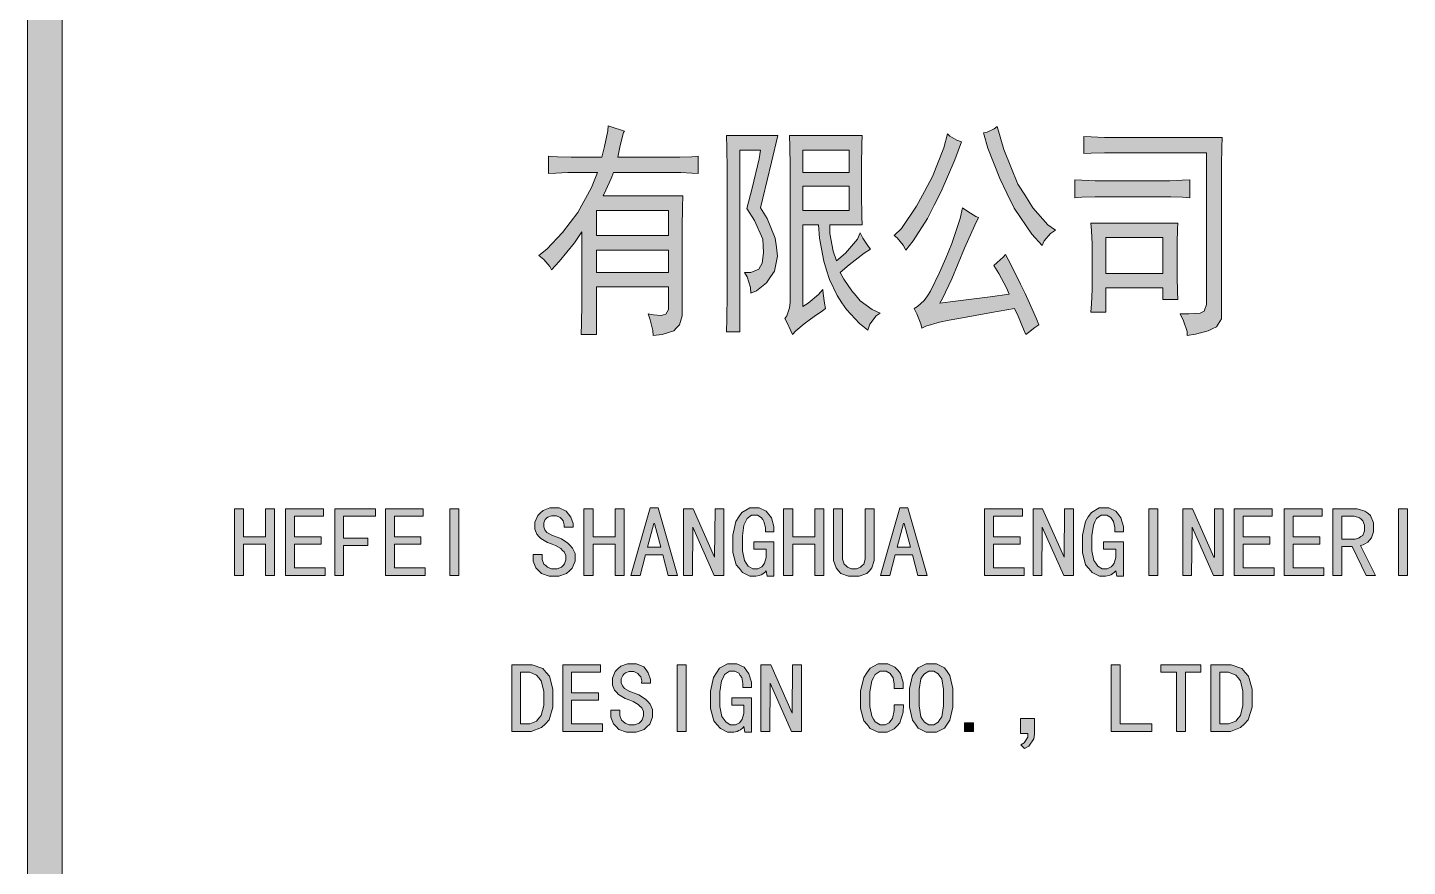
# Model space of a CAD drawing. Header units: millimetres. Extents: x -4415 to 173792, y -78716 to 47289.
# Drawn here: x 160225 to 168553, y 31471 to 36533 of the extents above; entities that cross this region are included whole.
import ezdxf

# ---------------------------------------------------------------- set-up
doc = ezdxf.new("R2010")
doc.units = ezdxf.units.MM

msp = doc.modelspace()

# ---------------------------------------------------------------- hatches: boundary and pattern name
h = msp.add_hatch(color=0)
h.dxf.hatch_style = 2
h.paths.add_polyline_path([(160434.1, -75715.9), (160224.8, -75715.9), (160224.8, 44288.1), (160434.1, 44288.1)])
h = msp.add_hatch(color=0)
h.paths.add_polyline_path([(163310, 35158), (163358.3, 35195.6), (163452.8, 35295.4), (163499, 35356.6), (163545.1, 35417.8), (163627.8, 35568.1), (163665.4, 35658.2), (163515.1, 35658.2), (163486.1, 35658.2), (163413.1, 35655), (163369.1, 35652.9), (163369.1, 35755.9), (163423.8, 35752.7), (163505.4, 35750.6), (163532.3, 35750.6), (163691.1, 35750.6), (163707.2, 35815), (163726.6, 35910.5), (163728.7, 35940.6), (163759.8, 35929.8), (163810.3, 35913.7), (163828.5, 35908.4), (163822.1, 35899.8), (163801.7, 35821.4), (163786.7, 35750.6), (164125.9, 35750.6), (164161.3, 35750.6), (164234.3, 35752.7), (164271.9, 35755.9), (164271.9, 35652.9), (164234.3, 35655), (164167.8, 35658.2), (164137.7, 35658.2), (163762, 35658.2), (163747, 35622.8), (163715.8, 35552), (163699.7, 35516.5), (164179.6, 35516.5), (164177.4, 35448.9), (164175.3, 35326.5), (164175.3, 35271.8), (164175.3, 34831.7), (164175.3, 34794.1), (164159.2, 34738.3), (164142, 34721.1), (164125.9, 34702.8), (164055, 34680.3), (164000.3, 34674.9), (163998.1, 34703.9), (163983.1, 34769.4), (163971.3, 34804.8), (164002.4, 34799.5), (164048.6, 34796.2), (164062.6, 34799.5), (164077.6, 34802.7), (164092.6, 34831.7), (164092.6, 34859.6), (164092.6, 34968), (163657.9, 34968), (163657.9, 34680.3), (163565.5, 34680.3), (163567.7, 34747.9), (163569.8, 34864.9), (163569.8, 34913.2), (163569.8, 35299.7), (163525.8, 35234.2), (163433.5, 35120.4), (163386.3, 35071), (163377.7, 35090.4), (163340.1, 35133.3)])
h.paths.add_polyline_path([(164092.6, 35277.2), (164092.6, 35429.6), (163657.9, 35429.6), (163657.9, 35277.2)])
h.paths.add_polyline_path([(164092.6, 35054.9), (164092.6, 35190.2), (163657.9, 35190.2), (163657.9, 35054.9)])
h = msp.add_hatch(color=0)
h.dxf.hatch_style = 2
h.paths.add_polyline_path([(166077.5, 35935.2), (166117.2, 35796.7), (166202, 35587.4), (166247.1, 35516.5), (166292.2, 35445.7), (166382.4, 35342.6), (166428.5, 35310.4), (166399.6, 35291.1), (166359.8, 35245), (166349.1, 35218.1), (166286.8, 35285.7), (166179.5, 35443.5), (166135.5, 35532.6), (166092.5, 35622.8), (166020.6, 35804.2), (165993.8, 35896.6), (166017.4, 35901.9), (166058.2, 35921.3)])
h = msp.add_hatch(color=0)
h.dxf.hatch_style = 2
h.paths.add_polyline_path([(164752.8, 35880.5), (164715.2, 35720.5), (164662.6, 35502.6), (164647.6, 35445.7), (164689.5, 35381.3), (164737.8, 35261.1), (164744.2, 35207.4), (164750.7, 35152.6), (164732.4, 35062.5), (164708.8, 35028.1), (164684.1, 34992.7), (164625.1, 34943.3), (164589.6, 34929.3), (164587.5, 34964.8), (164568.2, 35028.1), (164552.1, 35054.9), (164589.6, 35054.9), (164638, 35074.3), (164647.6, 35092.5), (164658.3, 35111.8), (164666.9, 35173), (164664.8, 35214.9), (164662.6, 35256.8), (164612.2, 35369.5), (164565, 35440.3), (164598.2, 35562.7), (164640.1, 35739.8), (164647.6, 35793.5), (164523.1, 35793.5), (164523.1, 34696.4), (164443.6, 34696.4), (164445.8, 34772.6), (164447.9, 34921.8), (164447.9, 34994.8), (164447.9, 35630.3), (164447.9, 35679.7), (164445.8, 35804.2), (164443.6, 35880.5)])
h = msp.add_hatch(color=0)
h.paths.add_polyline_path([(165262.7, 35880.5), (165260.6, 35832.2), (165258.4, 35695.8), (165258.4, 35608.9), (165258.4, 35525.1), (165260.6, 35392), (165262.7, 35342.6), (165066.3, 35342.6), (165066.3, 35291.1), (165086.7, 35182.7), (165108.1, 35125.8), (165161.8, 35172), (165233.7, 35255.7), (165249.8, 35294.3), (165267, 35261.1), (165298.2, 35212.7), (165312.1, 35195.6), (165274.5, 35172), (165183.3, 35101.1), (165128.5, 35054.9), (165152.2, 35014.2), (165199.4, 34943.3), (165225.2, 34913.2), (165249.8, 34883.2), (165322.8, 34831.7), (165371.2, 34810.2), (165346.5, 34794.1), (165308.9, 34742.6), (165296, 34707.1), (165245.6, 34747.9), (165167.2, 34830.6), (165139.3, 34872.4), (165111.4, 34915.4), (165065.2, 35013.1), (165047, 35068.9), (165029.8, 35123.6), (165005.1, 35261.1), (164998.6, 35342.6), (164903.1, 35342.6), (164903.1, 34848.8), (164936.4, 34870.3), (164997.6, 34921.8), (165024.4, 34951.9), (165026.6, 34927.2), (165035.1, 34870.3), (165040.5, 34837), (165022.3, 34824.1), (164972.9, 34788.7), (164942.8, 34767.2), (164912.8, 34744.7), (164861.2, 34701.8), (164840.8, 34680.3), (164832.3, 34701.8), (164808.6, 34750.1), (164794.7, 34778), (164806.5, 34794.1), (164823.7, 34842.4), (164828, 34875.7), (164828, 35642.1), (164828, 35695.8), (164825.8, 35815), (164823.7, 35880.5)])
h.paths.add_polyline_path([(165183.3, 35429.6), (165183.3, 35576.7), (164903.1, 35576.7), (164903.1, 35429.6)])
h.paths.add_polyline_path([(165183.3, 35658.2), (165183.3, 35793.5), (164903.1, 35793.5), (164903.1, 35658.2)])
h = msp.add_hatch(color=0)
h.dxf.hatch_style = 2
h.paths.add_polyline_path([(165860.7, 35842.9), (165820.9, 35734.5), (165739.4, 35543.4), (165697.5, 35461.8), (165655.6, 35381.3), (165569.7, 35245), (165525.7, 35190.2), (165508.6, 35220.3), (165473.1, 35264.3), (165454.9, 35277.2), (165498.9, 35321.2), (165590.1, 35454.3), (165638.5, 35543.4), (165686.8, 35633.6), (165755.5, 35807.5), (165776.9, 35891.2), (165790.9, 35878.3), (165832.8, 35853.6)])
h = msp.add_hatch(color=0)
h.dxf.hatch_style = 2
h.paths.add_polyline_path([(167435.5, 35869.7), (167433.3, 35809.6), (167431.2, 35704.4), (167431.2, 35658.2), (167431.2, 34810.2), (167430.1, 34774.8), (167401.1, 34727.5), (167375.4, 34715.7), (167349.6, 34702.8), (167273.4, 34682.4), (167222.9, 34674.9), (167222.9, 34698.5), (167201.5, 34764), (167181.1, 34804.8), (167234.7, 34804.8), (167302.4, 34810.2), (167314.2, 34815.6), (167327.1, 34820.9), (167339.9, 34861.7), (167339.9, 34897.1), (167339.9, 35777.4), (166763.5, 35777.4), (166724.8, 35777.4), (166644.3, 35775.3), (166600.3, 35772), (166600.3, 35875.1), (166644.3, 35872.9), (166723.8, 35869.7), (166759.2, 35869.7)])
h = msp.add_hatch(color=0)
h.dxf.hatch_style = 2
h.paths.add_polyline_path([(167093, 35608.9), (167119.9, 35608.9), (167193.9, 35612.1), (167239, 35614.2), (167239, 35505.8), (167196.1, 35509), (167124.2, 35511.2), (167097.3, 35511.2), (166708.7, 35511.2), (166669, 35511.2), (166587.4, 35509), (166545.6, 35505.8), (166545.6, 35614.2), (166587.4, 35612.1), (166669, 35608.9), (166708.7, 35608.9)])
h = msp.add_hatch(color=0)
h.dxf.hatch_style = 2
h.paths.add_polyline_path([(166148.4, 34924), (166132.3, 34962.6), (166086.1, 35049.6), (166057.1, 35097.9), (166077.5, 35115.1), (166112.9, 35147.3), (166128, 35163.4), (166159.1, 35103.3), (166217.1, 34985.2), (166245, 34927.2), (166271.8, 34869.2), (166313.7, 34774.8), (166328.7, 34739.3), (166305.1, 34723.2), (166265.4, 34693.2), (166249.3, 34680.3), (166236.4, 34712.5), (166203.1, 34790.9), (166181.6, 34837), (166042.1, 34813.4), (165844.6, 34778), (165786.6, 34767.2), (165729.7, 34755.4), (165647, 34731.8), (165622.3, 34717.9), (165615.9, 34744.7), (165592.3, 34804.8), (165576.2, 34837), (165596.6, 34848.8), (165636.3, 34886.4), (165655.6, 34913.2), (165673.9, 34941.2), (165729.7, 35054.9), (165766.2, 35141.9), (165802.7, 35228.8), (165854.2, 35381.3), (165868.2, 35445.7), (165900.4, 35422.1), (165947.6, 35392), (165964.8, 35386.7), (165941.2, 35340.5), (165880, 35202), (165841.3, 35108.6), (165802.7, 35016.3), (165746.9, 34897.1), (165730.8, 34870.3), (165826.3, 34881), (166035.6, 34907.9)])
h = msp.add_hatch(color=0)
h.paths.add_polyline_path([(167168.2, 35353.4), (167166, 35315.8), (167163.9, 35234.2), (167163.9, 35190.2), (167163.9, 35071), (167163.9, 35028.1), (167166, 34937.9), (167168.2, 34891.8), (167076.9, 34891.8), (167076.9, 34962.6), (166733.4, 34962.6), (166733.4, 34815.6), (166642.2, 34815.6), (166646.5, 34864.9), (166649.7, 34951.9), (166649.7, 34989.5), (166649.7, 35190.2), (166649.7, 35225.6), (166646.5, 35307.2), (166642.2, 35353.4)])
h.paths.add_polyline_path([(167076.9, 35049.6), (167076.9, 35266.4), (166733.4, 35266.4), (166733.4, 35049.6)])
h = msp.add_hatch(color=0)
h.dxf.hatch_style = 2
h.paths.add_polyline_path([(161715.9, 33226.8), (161661.1, 33226.8), (161661.1, 33414.6), (161527, 33414.6), (161527, 33226.8), (161473.3, 33226.8), (161473.3, 33629.3), (161527, 33629.3), (161527, 33459.7), (161661.1, 33459.7), (161661.1, 33629.3), (161715.9, 33629.3)])
h = msp.add_hatch(color=0)
h.dxf.hatch_style = 2
h.paths.add_polyline_path([(162021.8, 33226.8), (161781.4, 33226.8), (161781.4, 33629.3), (162010, 33629.3), (162010, 33584.3), (161836.1, 33584.3), (161836.1, 33459.7), (161996.1, 33459.7), (161996.1, 33414.6), (161836.1, 33414.6), (161836.1, 33271.9), (162021.8, 33271.9)])
h = msp.add_hatch(color=0)
h.dxf.hatch_style = 2
h.paths.add_polyline_path([(162325.6, 33584.3), (162132.4, 33584.3), (162132.4, 33452.2), (162278.4, 33452.2), (162278.4, 33408.2), (162132.4, 33408.2), (162132.4, 33226.8), (162078.7, 33226.8), (162078.7, 33629.3), (162325.6, 33629.3)])
h = msp.add_hatch(color=0)
h.dxf.hatch_style = 2
h.paths.add_polyline_path([(162624.1, 33226.8), (162384.7, 33226.8), (162384.7, 33629.3), (162612.3, 33629.3), (162612.3, 33584.3), (162438.4, 33584.3), (162438.4, 33459.7), (162598.3, 33459.7), (162598.3, 33414.6), (162438.4, 33414.6), (162438.4, 33271.9), (162624.1, 33271.9)])
h = msp.add_hatch(color=0)
h.dxf.hatch_style = 2
h.paths.add_polyline_path([(162827, 33226.8), (162773.3, 33226.8), (162773.3, 33629.3), (162827, 33629.3)])
h = msp.add_hatch(color=0)
h.dxf.hatch_style = 2
h.paths.add_polyline_path([(163529, 33339.5), (163529, 33312.7), (163511.9, 33269.7), (163494.7, 33253.6), (163477.5, 33237.5), (163431.3, 33221.4), (163401.3, 33221.4), (163372.3, 33221.4), (163326.1, 33238.6), (163310, 33254.7), (163292.9, 33271.9), (163276.8, 33312.7), (163276.8, 33337.3), (163276.8, 33353.5), (163330.4, 33353.5), (163330.4, 33339.5), (163330.4, 33322.3), (163341.2, 33294.4), (163351.9, 33285.8), (163362.6, 33276.2), (163387.3, 33266.5), (163401.3, 33266.5), (163420.6, 33266.5), (163447.4, 33276.2), (163457.1, 33286.9), (163465.7, 33296.6), (163474.3, 33321.2), (163474.3, 33335.2), (163474.3, 33347), (163463.5, 33368.5), (163452.8, 33378.1), (163443.2, 33388.9), (163412, 33407.1), (163391.6, 33414.6), (163363.7, 33425.4), (163322.9, 33449), (163311.1, 33461.9), (163298.2, 33474.8), (163286.4, 33505.9), (163286.4, 33523.1), (163286.4, 33547.8), (163303.6, 33588.5), (163320.8, 33603.6), (163336.9, 33618.6), (163377.7, 33633.6), (163401.3, 33633.6), (163432.4, 33633.6), (163476.4, 33615.4), (163489.3, 33597.1), (163503.3, 33578.9), (163517.2, 33540.2), (163517.2, 33518.8), (163462.5, 33518.8), (163463.5, 33531.7), (163457.1, 33555.3), (163448.5, 33566), (163439.9, 33576.7), (163416.3, 33586.4), (163401.3, 33586.4), (163387.3, 33586.4), (163364.8, 33578.9), (163357.3, 33571.4), (163348.7, 33563.9), (163340.1, 33543.5), (163340.1, 33530.6), (163340.1, 33519.8), (163346.5, 33501.6), (163353, 33494.1), (163359.4, 33486.6), (163393.8, 33468.3), (163420.6, 33457.6), (163446.4, 33446.8), (163486.1, 33421.1), (163500, 33407.1), (163514, 33392.1), (163529, 33358.8)])
h = msp.add_hatch(color=0)
h.dxf.hatch_style = 2
h.paths.add_polyline_path([(163825.3, 33226.8), (163771.6, 33226.8), (163771.6, 33414.6), (163637.5, 33414.6), (163637.5, 33226.8), (163582.7, 33226.8), (163582.7, 33629.3), (163637.5, 33629.3), (163637.5, 33459.7), (163771.6, 33459.7), (163771.6, 33629.3), (163825.3, 33629.3)])
h = msp.add_hatch(color=0)
h.paths.add_polyline_path([(164147.4, 33226.8), (164091.5, 33226.8), (164058.3, 33351.3), (163955.2, 33351.3), (163921.9, 33226.8), (163865, 33226.8), (163983.1, 33633.6), (164030.4, 33633.6)])
h.paths.add_polyline_path([(164046.5, 33396.4), (164008.9, 33540.2), (164004.6, 33540.2), (163967, 33396.4)])
h = msp.add_hatch(color=0)
h.dxf.hatch_style = 2
h.paths.add_polyline_path([(164427.5, 33226.8), (164369.6, 33226.8), (164239.7, 33518.8), (164237.5, 33226.8), (164182.8, 33226.8), (164182.8, 33629.3), (164241.8, 33629.3), (164371.7, 33337.3), (164373.9, 33629.3), (164427.5, 33629.3)])
h = msp.add_hatch(color=0)
h.dxf.hatch_style = 2
h.paths.add_polyline_path([(164729.2, 33221.4), (164689.5, 33221.4), (164682, 33254.7), (164677.7, 33248.2), (164662.6, 33236.4), (164653, 33231.1), (164643.3, 33226.8), (164620.8, 33221.4), (164609, 33221.4), (164584.3, 33221.4), (164540.3, 33245), (164520.9, 33267.6), (164501.6, 33291.2), (164482.3, 33364.2), (164482.3, 33414.6), (164482.3, 33470.5), (164499.5, 33553.1), (164517.7, 33580), (164534.9, 33606.8), (164583.2, 33633.6), (164614.3, 33633.6), (164641.2, 33633.6), (164683, 33614.3), (164699.1, 33593.9), (164714.2, 33573.5), (164729.2, 33522), (164729.2, 33489.8), (164677.7, 33489.8), (164677.7, 33515.5), (164669.1, 33552), (164661.6, 33564.9), (164653, 33576.7), (164629.4, 33589.6), (164614.3, 33589.6), (164595, 33589.6), (164567.1, 33570.3), (164557.4, 33549.9), (164547.8, 33530.6), (164539.2, 33465.1), (164539.2, 33420), (164539.2, 33376), (164551, 33315.9), (164562.8, 33299.8), (164573.5, 33282.6), (164601.5, 33266.5), (164616.5, 33266.5), (164631.5, 33266.5), (164656.2, 33278.3), (164664.8, 33289), (164673.4, 33299.8), (164682, 33335.2), (164682, 33358.8), (164682, 33384.6), (164609, 33384.6), (164609, 33428.6), (164729.2, 33428.6)])
h = msp.add_hatch(color=0)
h.dxf.hatch_style = 2
h.paths.add_polyline_path([(165030.9, 33226.8), (164977.2, 33226.8), (164977.2, 33414.6), (164843, 33414.6), (164843, 33226.8), (164788.2, 33226.8), (164788.2, 33629.3), (164843, 33629.3), (164843, 33459.7), (164977.2, 33459.7), (164977.2, 33629.3), (165030.9, 33629.3)])
h = msp.add_hatch(color=0)
h.dxf.hatch_style = 2
h.paths.add_polyline_path([(165334.7, 33344.9), (165334.7, 33315.9), (165319.6, 33271.9), (165305.7, 33254.7), (165290.6, 33238.6), (165243.4, 33221.4), (165212.3, 33221.4), (165180.1, 33221.4), (165133.9, 33238.6), (165118.9, 33254.7), (165104.9, 33271.9), (165089.9, 33315.9), (165089.9, 33344.9), (165089.9, 33629.3), (165143.6, 33629.3), (165143.6, 33344.9), (165143.6, 33324.5), (165153.2, 33294.4), (165162.9, 33285.8), (165172.6, 33276.2), (165197.2, 33266.5), (165212.3, 33266.5), (165227.3, 33266.5), (165252, 33276.2), (165261.7, 33285.8), (165271.3, 33294.4), (165279.9, 33324.5), (165279.9, 33344.9), (165279.9, 33629.3), (165334.7, 33629.3)])
h = msp.add_hatch(color=0)
h.paths.add_polyline_path([(165654.6, 33226.8), (165598.7, 33226.8), (165565.5, 33351.3), (165461.3, 33351.3), (165429.1, 33226.8), (165372.2, 33226.8), (165490.3, 33633.6), (165537.5, 33633.6)])
h.paths.add_polyline_path([(165553.6, 33396.4), (165516.1, 33540.2), (165510.7, 33540.2), (165473.1, 33396.4)])
h = msp.add_hatch(color=0)
h.dxf.hatch_style = 2
h.paths.add_polyline_path([(166240.7, 33226.8), (166001.3, 33226.8), (166001.3, 33629.3), (166228.9, 33629.3), (166228.9, 33584.3), (166055, 33584.3), (166055, 33459.7), (166214.9, 33459.7), (166214.9, 33414.6), (166055, 33414.6), (166055, 33271.9), (166240.7, 33271.9)])
h = msp.add_hatch(color=0)
h.dxf.hatch_style = 2
h.paths.add_polyline_path([(166538, 33226.8), (166479, 33226.8), (166349.1, 33518.8), (166347, 33226.8), (166293.3, 33226.8), (166293.3, 33629.3), (166351.3, 33629.3), (166481.1, 33337.3), (166483.3, 33629.3), (166538, 33629.3)])
h = msp.add_hatch(color=0)
h.dxf.hatch_style = 2
h.paths.add_polyline_path([(166838.6, 33221.4), (166798.9, 33221.4), (166792.5, 33254.7), (166787.1, 33248.2), (166773.1, 33236.4), (166762.4, 33231.1), (166752.7, 33226.8), (166731.3, 33221.4), (166719.5, 33221.4), (166694.8, 33221.4), (166649.7, 33245), (166630.4, 33267.6), (166611, 33291.2), (166591.7, 33364.2), (166591.7, 33414.6), (166591.7, 33470.5), (166610, 33553.1), (166627.1, 33580), (166645.4, 33606.8), (166692.6, 33633.6), (166723.8, 33633.6), (166750.6, 33633.6), (166793.5, 33614.3), (166808.6, 33593.9), (166823.6, 33573.5), (166838.6, 33522), (166838.6, 33489.8), (166787.1, 33489.8), (166787.1, 33515.5), (166779.6, 33552), (166771, 33564.9), (166762.4, 33576.7), (166738.8, 33589.6), (166723.8, 33589.6), (166704.4, 33589.6), (166676.5, 33570.3), (166666.9, 33549.9), (166658.3, 33530.6), (166648.6, 33465.1), (166648.6, 33420), (166648.6, 33376), (166660.4, 33315.9), (166672.2, 33299.8), (166684, 33282.6), (166710.9, 33266.5), (166725.9, 33266.5), (166740.9, 33266.5), (166765.6, 33278.3), (166774.2, 33289), (166782.8, 33299.8), (166792.5, 33335.2), (166792.5, 33358.8), (166792.5, 33384.6), (166719.5, 33384.6), (166719.5, 33428.6), (166838.6, 33428.6)])
h = msp.add_hatch(color=0)
h.dxf.hatch_style = 2
h.paths.add_polyline_path([(167045.8, 33226.8), (166992.1, 33226.8), (166992.1, 33629.3), (167045.8, 33629.3)])
h = msp.add_hatch(color=0)
h.dxf.hatch_style = 2
h.paths.add_polyline_path([(167441.9, 33226.8), (167382.9, 33226.8), (167253, 33518.8), (167250.8, 33226.8), (167197.2, 33226.8), (167197.2, 33629.3), (167256.2, 33629.3), (167385, 33337.3), (167388.3, 33337.3), (167388.3, 33629.3), (167441.9, 33629.3)])
h = msp.add_hatch(color=0)
h.dxf.hatch_style = 2
h.paths.add_polyline_path([(167747.9, 33226.8), (167507.4, 33226.8), (167507.4, 33629.3), (167736.1, 33629.3), (167736.1, 33584.3), (167562.2, 33584.3), (167562.2, 33459.7), (167722.1, 33459.7), (167722.1, 33414.6), (167562.2, 33414.6), (167562.2, 33271.9), (167747.9, 33271.9)])
h = msp.add_hatch(color=0)
h.dxf.hatch_style = 2
h.paths.add_polyline_path([(168049.5, 33226.8), (167809.1, 33226.8), (167809.1, 33629.3), (168037.7, 33629.3), (168037.7, 33584.3), (167863.8, 33584.3), (167863.8, 33459.7), (168023.8, 33459.7), (168023.8, 33414.6), (167863.8, 33414.6), (167863.8, 33271.9), (168049.5, 33271.9)])
h = msp.add_hatch(color=0)
h.paths.add_polyline_path([(168359.8, 33226.8), (168303.9, 33226.8), (168219.1, 33400.7), (168157.9, 33400.7), (168157.9, 33226.8), (168103.2, 33226.8), (168103.2, 33629.3), (168221.3, 33629.3), (168249.2, 33629.3), (168295.4, 33615.4), (168313.6, 33602.5), (168330.8, 33588.5), (168348, 33544.5), (168348, 33513.4), (168348, 33489.8), (168336.1, 33453.3), (168324.3, 33440.4), (168313.6, 33427.5), (168285.7, 33411.4), (168270.7, 33408.2)])
h.paths.add_polyline_path([(168294.3, 33513.4), (168294.3, 33530.6), (168284.6, 33556.3), (168273.9, 33566), (168264.2, 33574.6), (168232, 33584.3), (168209.5, 33584.3), (168157.9, 33584.3), (168157.9, 33445.8), (168223.4, 33445.8), (168237.4, 33445.8), (168262.1, 33453.3), (168272.8, 33460.8), (168283.5, 33468.3), (168294.3, 33495.2)])
h = msp.add_hatch(color=0)
h.dxf.hatch_style = 2
h.paths.add_polyline_path([(168553, 33226.8), (168499.3, 33226.8), (168499.3, 33629.3), (168553, 33629.3)])
h = msp.add_hatch(color=0)
h.paths.add_polyline_path([(163395.9, 32486.1), (163395.9, 32431.3), (163373.4, 32355.1), (163349.8, 32331.5), (163327.2, 32308.9), (163265, 32285.3), (163226.3, 32285.3), (163146.9, 32285.3), (163146.9, 32687.9), (163226.3, 32687.9), (163270.3, 32687.9), (163334.7, 32664.3), (163355.1, 32641.7), (163375.5, 32618.1), (163395.9, 32539.7)])
h.paths.add_polyline_path([(163340.1, 32486.1), (163340.1, 32529), (163325.1, 32590.2), (163311.1, 32608.4), (163297.2, 32625.6), (163255.3, 32643.9), (163226.3, 32643.9), (163200.5, 32643.9), (163200.5, 32330.4), (163226.3, 32330.4), (163255.3, 32330.4), (163297.2, 32347.6), (163311.1, 32364.8), (163325.1, 32381.9), (163340.1, 32442.1)])
h = msp.add_hatch(color=0)
h.dxf.hatch_style = 2
h.paths.add_polyline_path([(163695.4, 32285.3), (163455, 32285.3), (163455, 32687.9), (163683.6, 32687.9), (163683.6, 32643.9), (163508.6, 32643.9), (163508.6, 32518.3), (163669.7, 32518.3), (163669.7, 32474.3), (163508.6, 32474.3), (163508.6, 32330.4), (163695.4, 32330.4)])
h = msp.add_hatch(color=0)
h.dxf.hatch_style = 2
h.paths.add_polyline_path([(163996, 32399.1), (163996, 32371.2), (163979.9, 32328.3), (163962.7, 32313.2), (163945.5, 32297.1), (163898.3, 32281), (163869.3, 32281), (163840.3, 32281), (163794.2, 32297.1), (163777, 32314.3), (163760.9, 32330.4), (163744.8, 32371.2), (163744.8, 32395.9), (163744.8, 32413.1), (163798.5, 32413.1), (163798.5, 32399.1), (163798.5, 32380.9), (163809.2, 32354), (163819.9, 32344.4), (163830.7, 32334.7), (163855.4, 32326.1), (163869.3, 32326.1), (163888.7, 32326.1), (163915.5, 32335.8), (163925.2, 32345.4), (163933.7, 32356.2), (163942.3, 32379.8), (163942.3, 32393.7), (163942.3, 32405.6), (163931.6, 32427), (163920.9, 32437.8), (163910.1, 32447.4), (163880.1, 32465.7), (163859.7, 32474.3), (163831.8, 32485), (163791, 32508.6), (163779.2, 32521.5), (163766.3, 32534.4), (163754.5, 32564.4), (163754.5, 32582.7), (163754.5, 32607.4), (163770.6, 32647.1), (163787.7, 32662.1), (163804.9, 32678.2), (163845.7, 32693.3), (163869.3, 32693.3), (163900.5, 32693.3), (163944.5, 32675), (163957.4, 32656.8), (163971.3, 32638.5), (163985.3, 32598.8), (163985.3, 32577.3), (163930.5, 32577.3), (163931.6, 32590.2), (163925.2, 32613.8), (163916.6, 32624.5), (163908, 32635.3), (163884.4, 32646), (163869.3, 32646), (163855.4, 32646), (163832.8, 32638.5), (163824.2, 32631), (163816.7, 32623.5), (163808.1, 32602), (163808.1, 32589.1), (163808.1, 32578.4), (163814.6, 32560.1), (163821, 32552.6), (163827.5, 32545.1), (163860.7, 32526.9), (163888.7, 32516.1), (163914.4, 32505.4), (163954.1, 32480.7), (163968.1, 32465.7), (163982, 32450.6), (163996, 32417.4)])
h = msp.add_hatch(color=0)
h.dxf.hatch_style = 2
h.paths.add_polyline_path([(164198.9, 32285.3), (164145.2, 32285.3), (164145.2, 32687.9), (164198.9, 32687.9)])
h = msp.add_hatch(color=0)
h.dxf.hatch_style = 2
h.paths.add_polyline_path([(164595, 32281), (164554.2, 32281), (164547.8, 32314.3), (164542.4, 32306.8), (164528.5, 32295), (164517.7, 32290.7), (164508.1, 32285.3), (164486.6, 32281), (164474.8, 32281), (164450.1, 32281), (164406.1, 32303.6), (164385.7, 32327.2), (164366.4, 32349.7), (164347, 32423.8), (164347, 32474.3), (164347, 32529), (164365.3, 32611.7), (164382.5, 32638.5), (164400.7, 32666.4), (164449, 32693.3), (164479.1, 32693.3), (164505.9, 32693.3), (164548.9, 32672.9), (164563.9, 32653.5), (164578.9, 32633.1), (164595, 32581.6), (164595, 32549.4), (164542.4, 32549.4), (164542.4, 32574.1), (164534.9, 32611.7), (164526.3, 32623.5), (164517.7, 32636.4), (164494.1, 32648.2), (164479.1, 32648.2), (164460.8, 32648.2), (164431.8, 32628.8), (164422.2, 32609.5), (164413.6, 32590.2), (164403.9, 32524.7), (164403.9, 32478.6), (164403.9, 32435.6), (164415.7, 32375.5), (164427.5, 32358.3), (164439.4, 32342.2), (164466.2, 32326.1), (164481.2, 32326.1), (164497.3, 32326.1), (164520.9, 32336.9), (164529.5, 32347.6), (164538.1, 32359.4), (164547.8, 32393.7), (164547.8, 32417.4), (164547.8, 32443.1), (164474.8, 32443.1), (164474.8, 32488.2), (164595, 32488.2)])
h = msp.add_hatch(color=0)
h.dxf.hatch_style = 2
h.paths.add_polyline_path([(164895.6, 32285.3), (164836.5, 32285.3), (164707.7, 32577.3), (164705.6, 32285.3), (164650.8, 32285.3), (164650.8, 32687.9), (164709.9, 32687.9), (164839.8, 32395.9), (164841.9, 32687.9), (164895.6, 32687.9)])
h = msp.add_hatch(color=0)
h.dxf.hatch_style = 2
h.paths.add_polyline_path([(165510.7, 32445.3), (165509.6, 32401.3), (165490.3, 32337.9), (165473.1, 32318.6), (165454.9, 32300.4), (165413, 32281), (165388.3, 32281), (165359.3, 32281), (165311, 32303.6), (165291.7, 32327.2), (165271.3, 32349.7), (165252, 32423.8), (165252, 32474.3), (165252, 32529), (165271.3, 32611.7), (165290.6, 32638.5), (165310, 32666.4), (165359.3, 32693.3), (165390.5, 32693.3), (165416.2, 32693.3), (165459.2, 32673.9), (165476.4, 32654.6), (165493.5, 32635.3), (165509.6, 32580.5), (165508.6, 32545.1), (165456, 32545.1), (165456, 32570.9), (165448.4, 32609.5), (165439.9, 32622.4), (165431.3, 32635.3), (165406.6, 32648.2), (165390.5, 32648.2), (165371.2, 32648.2), (165341.1, 32628.8), (165330.4, 32609.5), (165319.6, 32590.2), (165307.8, 32524.7), (165307.8, 32478.6), (165307.8, 32436.7), (165319.6, 32376.6), (165330.4, 32359.4), (165341.1, 32343.3), (165370.1, 32326.1), (165388.3, 32326.1), (165401.2, 32326.1), (165424.8, 32337.9), (165435.6, 32350.8), (165445.2, 32362.6), (165456, 32410.9), (165456, 32445.3)])
h = msp.add_hatch(color=0)
h.paths.add_polyline_path([(165809.1, 32488.2), (165809.1, 32432.4), (165792, 32353), (165775.9, 32329.3), (165758.7, 32304.6), (165710.4, 32281), (165680.3, 32281), (165649.2, 32281), (165600.9, 32304.6), (165583.7, 32329.3), (165565.5, 32353), (165548.3, 32432.4), (165548.3, 32488.2), (165548.3, 32544), (165565.5, 32622.4), (165583.7, 32646), (165600.9, 32669.6), (165649.2, 32693.3), (165680.3, 32693.3), (165710.4, 32693.3), (165758.7, 32669.6), (165775.9, 32646), (165792, 32622.4), (165809.1, 32544)])
h.paths.add_polyline_path([(165753.3, 32488.2), (165753.3, 32537.6), (165742.6, 32602), (165731.8, 32618.1), (165721.1, 32633.1), (165695.3, 32648.2), (165680.3, 32648.2), (165664.2, 32648.2), (165638.5, 32633.1), (165626.6, 32618.1), (165615.9, 32602), (165605.2, 32537.6), (165605.2, 32488.2), (165605.2, 32438.8), (165615.9, 32373.3), (165626.6, 32357.2), (165638.5, 32341.1), (165664.2, 32326.1), (165680.3, 32326.1), (165695.3, 32326.1), (165721.1, 32341.1), (165731.8, 32357.2), (165742.6, 32373.3), (165753.3, 32438.8)])
h = msp.add_hatch(color=0)
h.dxf.hatch_style = 2
h.paths.add_polyline_path([(167010.4, 32285.3), (166765.6, 32285.3), (166765.6, 32687.9), (166819.3, 32687.9), (166819.3, 32330.4), (167010.4, 32330.4)])
h = msp.add_hatch(color=0)
h.dxf.hatch_style = 2
h.paths.add_polyline_path([(167306.7, 32643.9), (167213.3, 32643.9), (167213.3, 32285.3), (167158.5, 32285.3), (167158.5, 32643.9), (167064.1, 32643.9), (167064.1, 32687.9), (167306.7, 32687.9)])
h = msp.add_hatch(color=0)
h.paths.add_polyline_path([(167615.8, 32486.1), (167615.8, 32431.3), (167592.2, 32355.1), (167569.7, 32331.5), (167546.1, 32308.9), (167484.9, 32285.3), (167446.2, 32285.3), (167365.7, 32285.3), (167365.7, 32687.9), (167446.2, 32687.9), (167489.2, 32687.9), (167553.6, 32664.3), (167574, 32641.7), (167594.4, 32618.1), (167615.8, 32539.7)])
h.paths.add_polyline_path([(167558.9, 32486.1), (167558.9, 32529), (167545, 32590.2), (167531, 32608.4), (167517.1, 32625.6), (167474.1, 32643.9), (167446.2, 32643.9), (167420.5, 32643.9), (167420.5, 32330.4), (167446.2, 32330.4), (167474.1, 32330.4), (167517.1, 32347.6), (167531, 32364.8), (167545, 32381.9), (167558.9, 32442.1)])
h = msp.add_hatch(color=0)
h.dxf.hatch_style = 2
h.paths.add_polyline_path([(165934.7, 32285.3), (165880, 32285.3), (165880, 32337.9), (165934.7, 32337.9)])
h = msp.add_hatch(color=0)
h.dxf.hatch_style = 2
h.paths.add_polyline_path([(166217.1, 32363.7), (166301.9, 32363.7), (166301.9, 32269.2), (166297.6, 32240.2), (166268.6, 32196.2), (166242.8, 32182.3), (166219.2, 32203.7), (166240.7, 32215.5), (166261.1, 32249.9), (166261.1, 32273.5), (166217.1, 32273.5)])

# ---------------------------------------------------------------- linework, layer by layer
at = {"color": 0, "lineweight": 0}
for points in [[(160434.1, -75715.9), (160224.8, -75715.9), (160224.8, 44288.1), (160434.1, 44288.1)], [(163310, 35158), (163358.3, 35195.6), (163452.8, 35295.4), (163499, 35356.6), (163545.1, 35417.8), (163627.8, 35568.1), (163665.4, 35658.2), (163515.1, 35658.2), (163486.1, 35658.2), (163413.1, 35655), (163369.1, 35652.9), (163369.1, 35755.9), (163423.8, 35752.7), (163505.4, 35750.6), (163532.3, 35750.6), (163691.1, 35750.6), (163707.2, 35815), (163726.6, 35910.5), (163728.7, 35940.6), (163759.8, 35929.8), (163810.3, 35913.7), (163828.5, 35908.4), (163822.1, 35899.8), (163801.7, 35821.4), (163786.7, 35750.6), (164125.9, 35750.6), (164161.3, 35750.6), (164234.3, 35752.7), (164271.9, 35755.9), (164271.9, 35652.9), (164234.3, 35655), (164167.8, 35658.2), (164137.7, 35658.2), (163762, 35658.2), (163747, 35622.8), (163715.8, 35552), (163699.7, 35516.5), (164179.6, 35516.5), (164177.4, 35448.9), (164175.3, 35326.5), (164175.3, 35271.8), (164175.3, 34831.7), (164175.3, 34794.1), (164159.2, 34738.3), (164142, 34721.1), (164125.9, 34702.8), (164055, 34680.3), (164000.3, 34674.9), (163998.1, 34703.9), (163983.1, 34769.4), (163971.3, 34804.8), (164002.4, 34799.5), (164048.6, 34796.2), (164062.6, 34799.5), (164077.6, 34802.7), (164092.6, 34831.7), (164092.6, 34859.6), (164092.6, 34968), (163657.9, 34968), (163657.9, 34680.3), (163565.5, 34680.3), (163567.7, 34747.9), (163569.8, 34864.9), (163569.8, 34913.2), (163569.8, 35299.7), (163525.8, 35234.2), (163433.5, 35120.4), (163386.3, 35071), (163377.7, 35090.4), (163340.1, 35133.3)], [(166077.5, 35935.2), (166117.2, 35796.7), (166202, 35587.4), (166247.1, 35516.5), (166292.2, 35445.7), (166382.4, 35342.6), (166428.5, 35310.4), (166399.6, 35291.1), (166359.8, 35245), (166349.1, 35218.1), (166286.8, 35285.7), (166179.5, 35443.5), (166135.5, 35532.6), (166092.5, 35622.8), (166020.6, 35804.2), (165993.8, 35896.6), (166017.4, 35901.9), (166058.2, 35921.3)], [(164752.8, 35880.5), (164715.2, 35720.5), (164662.6, 35502.6), (164647.6, 35445.7), (164689.5, 35381.3), (164737.8, 35261.1), (164744.2, 35207.4), (164750.7, 35152.6), (164732.4, 35062.5), (164708.8, 35028.1), (164684.1, 34992.7), (164625.1, 34943.3), (164589.6, 34929.3), (164587.5, 34964.8), (164568.2, 35028.1), (164552.1, 35054.9), (164589.6, 35054.9), (164638, 35074.3), (164647.6, 35092.5), (164658.3, 35111.8), (164666.9, 35173), (164664.8, 35214.9), (164662.6, 35256.8), (164612.2, 35369.5), (164565, 35440.3), (164598.2, 35562.7), (164640.1, 35739.8), (164647.6, 35793.5), (164523.1, 35793.5), (164523.1, 34696.4), (164443.6, 34696.4), (164445.8, 34772.6), (164447.9, 34921.8), (164447.9, 34994.8), (164447.9, 35630.3), (164447.9, 35679.7), (164445.8, 35804.2), (164443.6, 35880.5)], [(165262.7, 35880.5), (165260.6, 35832.2), (165258.4, 35695.8), (165258.4, 35608.9), (165258.4, 35525.1), (165260.6, 35392), (165262.7, 35342.6), (165066.3, 35342.6), (165066.3, 35291.1), (165086.7, 35182.7), (165108.1, 35125.8), (165161.8, 35172), (165233.7, 35255.7), (165249.8, 35294.3), (165267, 35261.1), (165298.2, 35212.7), (165312.1, 35195.6), (165274.5, 35172), (165183.3, 35101.1), (165128.5, 35054.9), (165152.2, 35014.2), (165199.4, 34943.3), (165225.2, 34913.2), (165249.8, 34883.2), (165322.8, 34831.7), (165371.2, 34810.2), (165346.5, 34794.1), (165308.9, 34742.6), (165296, 34707.1), (165245.6, 34747.9), (165167.2, 34830.6), (165139.3, 34872.4), (165111.4, 34915.4), (165065.2, 35013.1), (165047, 35068.9), (165029.8, 35123.6), (165005.1, 35261.1), (164998.6, 35342.6), (164903.1, 35342.6), (164903.1, 34848.8), (164936.4, 34870.3), (164997.6, 34921.8), (165024.4, 34951.9), (165026.6, 34927.2), (165035.1, 34870.3), (165040.5, 34837), (165022.3, 34824.1), (164972.9, 34788.7), (164942.8, 34767.2), (164912.8, 34744.7), (164861.2, 34701.8), (164840.8, 34680.3), (164832.3, 34701.8), (164808.6, 34750.1), (164794.7, 34778), (164806.5, 34794.1), (164823.7, 34842.4), (164828, 34875.7), (164828, 35642.1), (164828, 35695.8), (164825.8, 35815), (164823.7, 35880.5)], [(165860.7, 35842.9), (165820.9, 35734.5), (165739.4, 35543.4), (165697.5, 35461.8), (165655.6, 35381.3), (165569.7, 35245), (165525.7, 35190.2), (165508.6, 35220.3), (165473.1, 35264.3), (165454.9, 35277.2), (165498.9, 35321.2), (165590.1, 35454.3), (165638.5, 35543.4), (165686.8, 35633.6), (165755.5, 35807.5), (165776.9, 35891.2), (165790.9, 35878.3), (165832.8, 35853.6)], [(167435.5, 35869.7), (167433.3, 35809.6), (167431.2, 35704.4), (167431.2, 35658.2), (167431.2, 34810.2), (167430.1, 34774.8), (167401.1, 34727.5), (167375.4, 34715.7), (167349.6, 34702.8), (167273.4, 34682.4), (167222.9, 34674.9), (167222.9, 34698.5), (167201.5, 34764), (167181.1, 34804.8), (167234.7, 34804.8), (167302.4, 34810.2), (167314.2, 34815.6), (167327.1, 34820.9), (167339.9, 34861.7), (167339.9, 34897.1), (167339.9, 35777.4), (166763.5, 35777.4), (166724.8, 35777.4), (166644.3, 35775.3), (166600.3, 35772), (166600.3, 35875.1), (166644.3, 35872.9), (166723.8, 35869.7), (166759.2, 35869.7)], [(165183.3, 35658.2), (165183.3, 35793.5), (164903.1, 35793.5), (164903.1, 35658.2)], [(165183.3, 35429.6), (165183.3, 35576.7), (164903.1, 35576.7), (164903.1, 35429.6)], [(167093, 35608.9), (167119.9, 35608.9), (167193.9, 35612.1), (167239, 35614.2), (167239, 35505.8), (167196.1, 35509), (167124.2, 35511.2), (167097.3, 35511.2), (166708.7, 35511.2), (166669, 35511.2), (166587.4, 35509), (166545.6, 35505.8), (166545.6, 35614.2), (166587.4, 35612.1), (166669, 35608.9), (166708.7, 35608.9)], [(164092.6, 35277.2), (164092.6, 35429.6), (163657.9, 35429.6), (163657.9, 35277.2)], [(166148.4, 34924), (166132.3, 34962.6), (166086.1, 35049.6), (166057.1, 35097.9), (166077.5, 35115.1), (166112.9, 35147.3), (166128, 35163.4), (166159.1, 35103.3), (166217.1, 34985.2), (166245, 34927.2), (166271.8, 34869.2), (166313.7, 34774.8), (166328.7, 34739.3), (166305.1, 34723.2), (166265.4, 34693.2), (166249.3, 34680.3), (166236.4, 34712.5), (166203.1, 34790.9), (166181.6, 34837), (166042.1, 34813.4), (165844.6, 34778), (165786.6, 34767.2), (165729.7, 34755.4), (165647, 34731.8), (165622.3, 34717.9), (165615.9, 34744.7), (165592.3, 34804.8), (165576.2, 34837), (165596.6, 34848.8), (165636.3, 34886.4), (165655.6, 34913.2), (165673.9, 34941.2), (165729.7, 35054.9), (165766.2, 35141.9), (165802.7, 35228.8), (165854.2, 35381.3), (165868.2, 35445.7), (165900.4, 35422.1), (165947.6, 35392), (165964.8, 35386.7), (165941.2, 35340.5), (165880, 35202), (165841.3, 35108.6), (165802.7, 35016.3), (165746.9, 34897.1), (165730.8, 34870.3), (165826.3, 34881), (166035.6, 34907.9)], [(167168.2, 35353.4), (167166, 35315.8), (167163.9, 35234.2), (167163.9, 35190.2), (167163.9, 35071), (167163.9, 35028.1), (167166, 34937.9), (167168.2, 34891.8), (167076.9, 34891.8), (167076.9, 34962.6), (166733.4, 34962.6), (166733.4, 34815.6), (166642.2, 34815.6), (166646.5, 34864.9), (166649.7, 34951.9), (166649.7, 34989.5), (166649.7, 35190.2), (166649.7, 35225.6), (166646.5, 35307.2), (166642.2, 35353.4)], [(167076.9, 35049.6), (167076.9, 35266.4), (166733.4, 35266.4), (166733.4, 35049.6)], [(164092.6, 35054.9), (164092.6, 35190.2), (163657.9, 35190.2), (163657.9, 35054.9)], [(161715.9, 33226.8), (161661.1, 33226.8), (161661.1, 33414.6), (161527, 33414.6), (161527, 33226.8), (161473.3, 33226.8), (161473.3, 33629.3), (161527, 33629.3), (161527, 33459.7), (161661.1, 33459.7), (161661.1, 33629.3), (161715.9, 33629.3)], [(162021.8, 33226.8), (161781.4, 33226.8), (161781.4, 33629.3), (162010, 33629.3), (162010, 33584.3), (161836.1, 33584.3), (161836.1, 33459.7), (161996.1, 33459.7), (161996.1, 33414.6), (161836.1, 33414.6), (161836.1, 33271.9), (162021.8, 33271.9)], [(162325.6, 33584.3), (162132.4, 33584.3), (162132.4, 33452.2), (162278.4, 33452.2), (162278.4, 33408.2), (162132.4, 33408.2), (162132.4, 33226.8), (162078.7, 33226.8), (162078.7, 33629.3), (162325.6, 33629.3)], [(162624.1, 33226.8), (162384.7, 33226.8), (162384.7, 33629.3), (162612.3, 33629.3), (162612.3, 33584.3), (162438.4, 33584.3), (162438.4, 33459.7), (162598.3, 33459.7), (162598.3, 33414.6), (162438.4, 33414.6), (162438.4, 33271.9), (162624.1, 33271.9)], [(162827, 33226.8), (162773.3, 33226.8), (162773.3, 33629.3), (162827, 33629.3)], [(163529, 33339.5), (163529, 33312.7), (163511.9, 33269.7), (163494.7, 33253.6), (163477.5, 33237.5), (163431.3, 33221.4), (163401.3, 33221.4), (163372.3, 33221.4), (163326.1, 33238.6), (163310, 33254.7), (163292.9, 33271.9), (163276.8, 33312.7), (163276.8, 33337.3), (163276.8, 33353.5), (163330.4, 33353.5), (163330.4, 33339.5), (163330.4, 33322.3), (163341.2, 33294.4), (163351.9, 33285.8), (163362.6, 33276.2), (163387.3, 33266.5), (163401.3, 33266.5), (163420.6, 33266.5), (163447.4, 33276.2), (163457.1, 33286.9), (163465.7, 33296.6), (163474.3, 33321.2), (163474.3, 33335.2), (163474.3, 33347), (163463.5, 33368.5), (163452.8, 33378.1), (163443.2, 33388.9), (163412, 33407.1), (163391.6, 33414.6), (163363.7, 33425.4), (163322.9, 33449), (163311.1, 33461.9), (163298.2, 33474.8), (163286.4, 33505.9), (163286.4, 33523.1), (163286.4, 33547.8), (163303.6, 33588.5), (163320.8, 33603.6), (163336.9, 33618.6), (163377.7, 33633.6), (163401.3, 33633.6), (163432.4, 33633.6), (163476.4, 33615.4), (163489.3, 33597.1), (163503.3, 33578.9), (163517.2, 33540.2), (163517.2, 33518.8), (163462.5, 33518.8), (163463.5, 33531.7), (163457.1, 33555.3), (163448.5, 33566), (163439.9, 33576.7), (163416.3, 33586.4), (163401.3, 33586.4), (163387.3, 33586.4), (163364.8, 33578.9), (163357.3, 33571.4), (163348.7, 33563.9), (163340.1, 33543.5), (163340.1, 33530.6), (163340.1, 33519.8), (163346.5, 33501.6), (163353, 33494.1), (163359.4, 33486.6), (163393.8, 33468.3), (163420.6, 33457.6), (163446.4, 33446.8), (163486.1, 33421.1), (163500, 33407.1), (163514, 33392.1), (163529, 33358.8)], [(163825.3, 33226.8), (163771.6, 33226.8), (163771.6, 33414.6), (163637.5, 33414.6), (163637.5, 33226.8), (163582.7, 33226.8), (163582.7, 33629.3), (163637.5, 33629.3), (163637.5, 33459.7), (163771.6, 33459.7), (163771.6, 33629.3), (163825.3, 33629.3)], [(164147.4, 33226.8), (164091.5, 33226.8), (164058.3, 33351.3), (163955.2, 33351.3), (163921.9, 33226.8), (163865, 33226.8), (163983.1, 33633.6), (164030.4, 33633.6)], [(164427.5, 33226.8), (164369.6, 33226.8), (164239.7, 33518.8), (164237.5, 33226.8), (164182.8, 33226.8), (164182.8, 33629.3), (164241.8, 33629.3), (164371.7, 33337.3), (164373.9, 33629.3), (164427.5, 33629.3)], [(164729.2, 33221.4), (164689.5, 33221.4), (164682, 33254.7), (164677.7, 33248.2), (164662.6, 33236.4), (164653, 33231.1), (164643.3, 33226.8), (164620.8, 33221.4), (164609, 33221.4), (164584.3, 33221.4), (164540.3, 33245), (164520.9, 33267.6), (164501.6, 33291.2), (164482.3, 33364.2), (164482.3, 33414.6), (164482.3, 33470.5), (164499.5, 33553.1), (164517.7, 33580), (164534.9, 33606.8), (164583.2, 33633.6), (164614.3, 33633.6), (164641.2, 33633.6), (164683, 33614.3), (164699.1, 33593.9), (164714.2, 33573.5), (164729.2, 33522), (164729.2, 33489.8), (164677.7, 33489.8), (164677.7, 33515.5), (164669.1, 33552), (164661.6, 33564.9), (164653, 33576.7), (164629.4, 33589.6), (164614.3, 33589.6), (164595, 33589.6), (164567.1, 33570.3), (164557.4, 33549.9), (164547.8, 33530.6), (164539.2, 33465.1), (164539.2, 33420), (164539.2, 33376), (164551, 33315.9), (164562.8, 33299.8), (164573.5, 33282.6), (164601.5, 33266.5), (164616.5, 33266.5), (164631.5, 33266.5), (164656.2, 33278.3), (164664.8, 33289), (164673.4, 33299.8), (164682, 33335.2), (164682, 33358.8), (164682, 33384.6), (164609, 33384.6), (164609, 33428.6), (164729.2, 33428.6)], [(165030.9, 33226.8), (164977.2, 33226.8), (164977.2, 33414.6), (164843, 33414.6), (164843, 33226.8), (164788.2, 33226.8), (164788.2, 33629.3), (164843, 33629.3), (164843, 33459.7), (164977.2, 33459.7), (164977.2, 33629.3), (165030.9, 33629.3)], [(165334.7, 33344.9), (165334.7, 33315.9), (165319.6, 33271.9), (165305.7, 33254.7), (165290.6, 33238.6), (165243.4, 33221.4), (165212.3, 33221.4), (165180.1, 33221.4), (165133.9, 33238.6), (165118.9, 33254.7), (165104.9, 33271.9), (165089.9, 33315.9), (165089.9, 33344.9), (165089.9, 33629.3), (165143.6, 33629.3), (165143.6, 33344.9), (165143.6, 33324.5), (165153.2, 33294.4), (165162.9, 33285.8), (165172.6, 33276.2), (165197.2, 33266.5), (165212.3, 33266.5), (165227.3, 33266.5), (165252, 33276.2), (165261.7, 33285.8), (165271.3, 33294.4), (165279.9, 33324.5), (165279.9, 33344.9), (165279.9, 33629.3), (165334.7, 33629.3)], [(165654.6, 33226.8), (165598.7, 33226.8), (165565.5, 33351.3), (165461.3, 33351.3), (165429.1, 33226.8), (165372.2, 33226.8), (165490.3, 33633.6), (165537.5, 33633.6)], [(166240.7, 33226.8), (166001.3, 33226.8), (166001.3, 33629.3), (166228.9, 33629.3), (166228.9, 33584.3), (166055, 33584.3), (166055, 33459.7), (166214.9, 33459.7), (166214.9, 33414.6), (166055, 33414.6), (166055, 33271.9), (166240.7, 33271.9)], [(166538, 33226.8), (166479, 33226.8), (166349.1, 33518.8), (166347, 33226.8), (166293.3, 33226.8), (166293.3, 33629.3), (166351.3, 33629.3), (166481.1, 33337.3), (166483.3, 33629.3), (166538, 33629.3)], [(166838.6, 33221.4), (166798.9, 33221.4), (166792.5, 33254.7), (166787.1, 33248.2), (166773.1, 33236.4), (166762.4, 33231.1), (166752.7, 33226.8), (166731.3, 33221.4), (166719.5, 33221.4), (166694.8, 33221.4), (166649.7, 33245), (166630.4, 33267.6), (166611, 33291.2), (166591.7, 33364.2), (166591.7, 33414.6), (166591.7, 33470.5), (166610, 33553.1), (166627.1, 33580), (166645.4, 33606.8), (166692.6, 33633.6), (166723.8, 33633.6), (166750.6, 33633.6), (166793.5, 33614.3), (166808.6, 33593.9), (166823.6, 33573.5), (166838.6, 33522), (166838.6, 33489.8), (166787.1, 33489.8), (166787.1, 33515.5), (166779.6, 33552), (166771, 33564.9), (166762.4, 33576.7), (166738.8, 33589.6), (166723.8, 33589.6), (166704.4, 33589.6), (166676.5, 33570.3), (166666.9, 33549.9), (166658.3, 33530.6), (166648.6, 33465.1), (166648.6, 33420), (166648.6, 33376), (166660.4, 33315.9), (166672.2, 33299.8), (166684, 33282.6), (166710.9, 33266.5), (166725.9, 33266.5), (166740.9, 33266.5), (166765.6, 33278.3), (166774.2, 33289), (166782.8, 33299.8), (166792.5, 33335.2), (166792.5, 33358.8), (166792.5, 33384.6), (166719.5, 33384.6), (166719.5, 33428.6), (166838.6, 33428.6)], [(167045.8, 33226.8), (166992.1, 33226.8), (166992.1, 33629.3), (167045.8, 33629.3)], [(167441.9, 33226.8), (167382.9, 33226.8), (167253, 33518.8), (167250.8, 33226.8), (167197.2, 33226.8), (167197.2, 33629.3), (167256.2, 33629.3), (167385, 33337.3), (167388.3, 33337.3), (167388.3, 33629.3), (167441.9, 33629.3)], [(167747.9, 33226.8), (167507.4, 33226.8), (167507.4, 33629.3), (167736.1, 33629.3), (167736.1, 33584.3), (167562.2, 33584.3), (167562.2, 33459.7), (167722.1, 33459.7), (167722.1, 33414.6), (167562.2, 33414.6), (167562.2, 33271.9), (167747.9, 33271.9)], [(168049.5, 33226.8), (167809.1, 33226.8), (167809.1, 33629.3), (168037.7, 33629.3), (168037.7, 33584.3), (167863.8, 33584.3), (167863.8, 33459.7), (168023.8, 33459.7), (168023.8, 33414.6), (167863.8, 33414.6), (167863.8, 33271.9), (168049.5, 33271.9)], [(168359.8, 33226.8), (168303.9, 33226.8), (168219.1, 33400.7), (168157.9, 33400.7), (168157.9, 33226.8), (168103.2, 33226.8), (168103.2, 33629.3), (168221.3, 33629.3), (168249.2, 33629.3), (168295.4, 33615.4), (168313.6, 33602.5), (168330.8, 33588.5), (168348, 33544.5), (168348, 33513.4), (168348, 33489.8), (168336.1, 33453.3), (168324.3, 33440.4), (168313.6, 33427.5), (168285.7, 33411.4), (168270.7, 33408.2)], [(168294.3, 33513.4), (168294.3, 33530.6), (168284.6, 33556.3), (168273.9, 33566), (168264.2, 33574.6), (168232, 33584.3), (168209.5, 33584.3), (168157.9, 33584.3), (168157.9, 33445.8), (168223.4, 33445.8), (168237.4, 33445.8), (168262.1, 33453.3), (168272.8, 33460.8), (168283.5, 33468.3), (168294.3, 33495.2)], [(168553, 33226.8), (168499.3, 33226.8), (168499.3, 33629.3), (168553, 33629.3)], [(164046.5, 33396.4), (164008.9, 33540.2), (164004.6, 33540.2), (163967, 33396.4)], [(165553.6, 33396.4), (165516.1, 33540.2), (165510.7, 33540.2), (165473.1, 33396.4)], [(163395.9, 32486.1), (163395.9, 32431.3), (163373.4, 32355.1), (163349.8, 32331.5), (163327.2, 32308.9), (163265, 32285.3), (163226.3, 32285.3), (163146.9, 32285.3), (163146.9, 32687.9), (163226.3, 32687.9), (163270.3, 32687.9), (163334.7, 32664.3), (163355.1, 32641.7), (163375.5, 32618.1), (163395.9, 32539.7)], [(163695.4, 32285.3), (163455, 32285.3), (163455, 32687.9), (163683.6, 32687.9), (163683.6, 32643.9), (163508.6, 32643.9), (163508.6, 32518.3), (163669.7, 32518.3), (163669.7, 32474.3), (163508.6, 32474.3), (163508.6, 32330.4), (163695.4, 32330.4)], [(163996, 32399.1), (163996, 32371.2), (163979.9, 32328.3), (163962.7, 32313.2), (163945.5, 32297.1), (163898.3, 32281), (163869.3, 32281), (163840.3, 32281), (163794.2, 32297.1), (163777, 32314.3), (163760.9, 32330.4), (163744.8, 32371.2), (163744.8, 32395.9), (163744.8, 32413.1), (163798.5, 32413.1), (163798.5, 32399.1), (163798.5, 32380.9), (163809.2, 32354), (163819.9, 32344.4), (163830.7, 32334.7), (163855.4, 32326.1), (163869.3, 32326.1), (163888.7, 32326.1), (163915.5, 32335.8), (163925.2, 32345.4), (163933.7, 32356.2), (163942.3, 32379.8), (163942.3, 32393.7), (163942.3, 32405.6), (163931.6, 32427), (163920.9, 32437.8), (163910.1, 32447.4), (163880.1, 32465.7), (163859.7, 32474.3), (163831.8, 32485), (163791, 32508.6), (163779.2, 32521.5), (163766.3, 32534.4), (163754.5, 32564.4), (163754.5, 32582.7), (163754.5, 32607.4), (163770.6, 32647.1), (163787.7, 32662.1), (163804.9, 32678.2), (163845.7, 32693.3), (163869.3, 32693.3), (163900.5, 32693.3), (163944.5, 32675), (163957.4, 32656.8), (163971.3, 32638.5), (163985.3, 32598.8), (163985.3, 32577.3), (163930.5, 32577.3), (163931.6, 32590.2), (163925.2, 32613.8), (163916.6, 32624.5), (163908, 32635.3), (163884.4, 32646), (163869.3, 32646), (163855.4, 32646), (163832.8, 32638.5), (163824.2, 32631), (163816.7, 32623.5), (163808.1, 32602), (163808.1, 32589.1), (163808.1, 32578.4), (163814.6, 32560.1), (163821, 32552.6), (163827.5, 32545.1), (163860.7, 32526.9), (163888.7, 32516.1), (163914.4, 32505.4), (163954.1, 32480.7), (163968.1, 32465.7), (163982, 32450.6), (163996, 32417.4)], [(164198.9, 32285.3), (164145.2, 32285.3), (164145.2, 32687.9), (164198.9, 32687.9)], [(164595, 32281), (164554.2, 32281), (164547.8, 32314.3), (164542.4, 32306.8), (164528.5, 32295), (164517.7, 32290.7), (164508.1, 32285.3), (164486.6, 32281), (164474.8, 32281), (164450.1, 32281), (164406.1, 32303.6), (164385.7, 32327.2), (164366.4, 32349.7), (164347, 32423.8), (164347, 32474.3), (164347, 32529), (164365.3, 32611.7), (164382.5, 32638.5), (164400.7, 32666.4), (164449, 32693.3), (164479.1, 32693.3), (164505.9, 32693.3), (164548.9, 32672.9), (164563.9, 32653.5), (164578.9, 32633.1), (164595, 32581.6), (164595, 32549.4), (164542.4, 32549.4), (164542.4, 32574.1), (164534.9, 32611.7), (164526.3, 32623.5), (164517.7, 32636.4), (164494.1, 32648.2), (164479.1, 32648.2), (164460.8, 32648.2), (164431.8, 32628.8), (164422.2, 32609.5), (164413.6, 32590.2), (164403.9, 32524.7), (164403.9, 32478.6), (164403.9, 32435.6), (164415.7, 32375.5), (164427.5, 32358.3), (164439.4, 32342.2), (164466.2, 32326.1), (164481.2, 32326.1), (164497.3, 32326.1), (164520.9, 32336.9), (164529.5, 32347.6), (164538.1, 32359.4), (164547.8, 32393.7), (164547.8, 32417.4), (164547.8, 32443.1), (164474.8, 32443.1), (164474.8, 32488.2), (164595, 32488.2)], [(164895.6, 32285.3), (164836.5, 32285.3), (164707.7, 32577.3), (164705.6, 32285.3), (164650.8, 32285.3), (164650.8, 32687.9), (164709.9, 32687.9), (164839.8, 32395.9), (164841.9, 32687.9), (164895.6, 32687.9)], [(165510.7, 32445.3), (165509.6, 32401.3), (165490.3, 32337.9), (165473.1, 32318.6), (165454.9, 32300.4), (165413, 32281), (165388.3, 32281), (165359.3, 32281), (165311, 32303.6), (165291.7, 32327.2), (165271.3, 32349.7), (165252, 32423.8), (165252, 32474.3), (165252, 32529), (165271.3, 32611.7), (165290.6, 32638.5), (165310, 32666.4), (165359.3, 32693.3), (165390.5, 32693.3), (165416.2, 32693.3), (165459.2, 32673.9), (165476.4, 32654.6), (165493.5, 32635.3), (165509.6, 32580.5), (165508.6, 32545.1), (165456, 32545.1), (165456, 32570.9), (165448.4, 32609.5), (165439.9, 32622.4), (165431.3, 32635.3), (165406.6, 32648.2), (165390.5, 32648.2), (165371.2, 32648.2), (165341.1, 32628.8), (165330.4, 32609.5), (165319.6, 32590.2), (165307.8, 32524.7), (165307.8, 32478.6), (165307.8, 32436.7), (165319.6, 32376.6), (165330.4, 32359.4), (165341.1, 32343.3), (165370.1, 32326.1), (165388.3, 32326.1), (165401.2, 32326.1), (165424.8, 32337.9), (165435.6, 32350.8), (165445.2, 32362.6), (165456, 32410.9), (165456, 32445.3)], [(165809.1, 32488.2), (165809.1, 32432.4), (165792, 32353), (165775.9, 32329.3), (165758.7, 32304.6), (165710.4, 32281), (165680.3, 32281), (165649.2, 32281), (165600.9, 32304.6), (165583.7, 32329.3), (165565.5, 32353), (165548.3, 32432.4), (165548.3, 32488.2), (165548.3, 32544), (165565.5, 32622.4), (165583.7, 32646), (165600.9, 32669.6), (165649.2, 32693.3), (165680.3, 32693.3), (165710.4, 32693.3), (165758.7, 32669.6), (165775.9, 32646), (165792, 32622.4), (165809.1, 32544)], [(165753.3, 32488.2), (165753.3, 32537.6), (165742.6, 32602), (165731.8, 32618.1), (165721.1, 32633.1), (165695.3, 32648.2), (165680.3, 32648.2), (165664.2, 32648.2), (165638.5, 32633.1), (165626.6, 32618.1), (165615.9, 32602), (165605.2, 32537.6), (165605.2, 32488.2), (165605.2, 32438.8), (165615.9, 32373.3), (165626.6, 32357.2), (165638.5, 32341.1), (165664.2, 32326.1), (165680.3, 32326.1), (165695.3, 32326.1), (165721.1, 32341.1), (165731.8, 32357.2), (165742.6, 32373.3), (165753.3, 32438.8)], [(167010.4, 32285.3), (166765.6, 32285.3), (166765.6, 32687.9), (166819.3, 32687.9), (166819.3, 32330.4), (167010.4, 32330.4)], [(167306.7, 32643.9), (167213.3, 32643.9), (167213.3, 32285.3), (167158.5, 32285.3), (167158.5, 32643.9), (167064.1, 32643.9), (167064.1, 32687.9), (167306.7, 32687.9)], [(167615.8, 32486.1), (167615.8, 32431.3), (167592.2, 32355.1), (167569.7, 32331.5), (167546.1, 32308.9), (167484.9, 32285.3), (167446.2, 32285.3), (167365.7, 32285.3), (167365.7, 32687.9), (167446.2, 32687.9), (167489.2, 32687.9), (167553.6, 32664.3), (167574, 32641.7), (167594.4, 32618.1), (167615.8, 32539.7)], [(163340.1, 32486.1), (163340.1, 32529), (163325.1, 32590.2), (163311.1, 32608.4), (163297.2, 32625.6), (163255.3, 32643.9), (163226.3, 32643.9), (163200.5, 32643.9), (163200.5, 32330.4), (163226.3, 32330.4), (163255.3, 32330.4), (163297.2, 32347.6), (163311.1, 32364.8), (163325.1, 32381.9), (163340.1, 32442.1)], [(167558.9, 32486.1), (167558.9, 32529), (167545, 32590.2), (167531, 32608.4), (167517.1, 32625.6), (167474.1, 32643.9), (167446.2, 32643.9), (167420.5, 32643.9), (167420.5, 32330.4), (167446.2, 32330.4), (167474.1, 32330.4), (167517.1, 32347.6), (167531, 32364.8), (167545, 32381.9), (167558.9, 32442.1)], [(165934.7, 32285.3), (165880, 32285.3), (165880, 32337.9), (165934.7, 32337.9)], [(166217.1, 32363.7), (166301.9, 32363.7), (166301.9, 32269.2), (166297.6, 32240.2), (166268.6, 32196.2), (166242.8, 32182.3), (166219.2, 32203.7), (166240.7, 32215.5), (166261.1, 32249.9), (166261.1, 32273.5), (166217.1, 32273.5)]]:
    msp.add_lwpolyline(points, close=True, dxfattribs=at)

doc.saveas('drawing.dxf')
